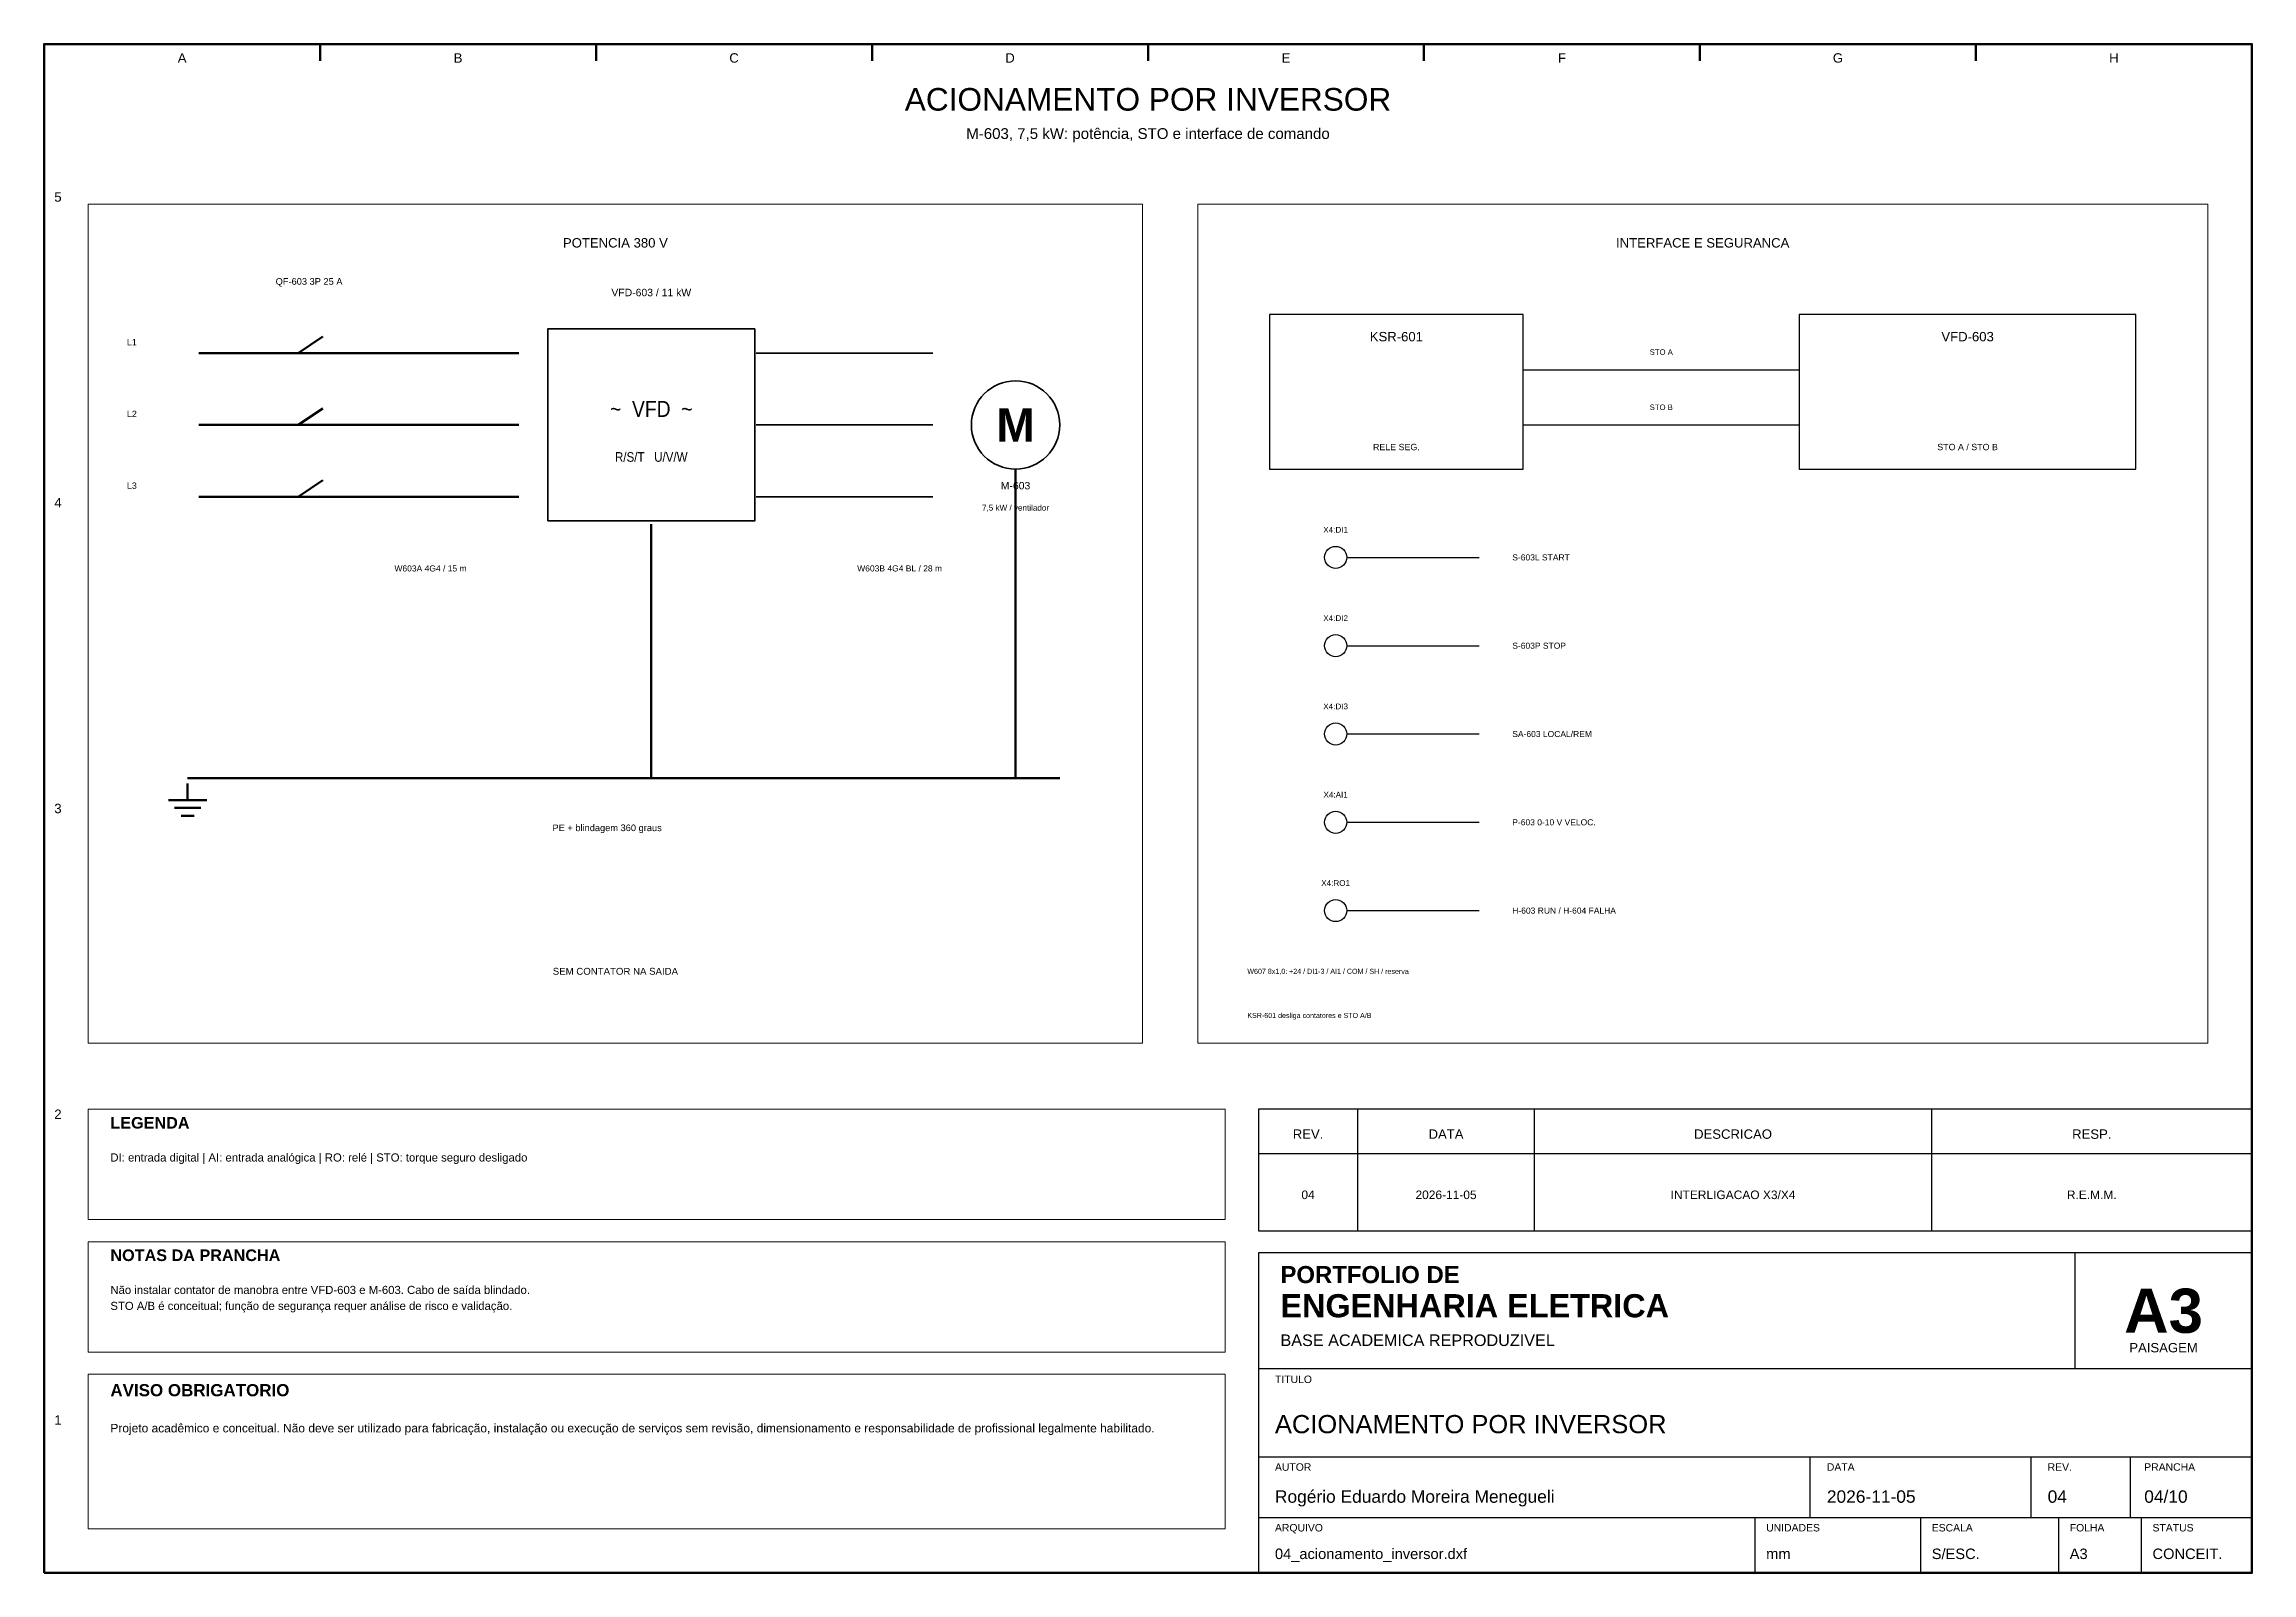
# Model space of a CAD drawing. Header units: millimetres. Extents: x 10 to 410, y 10 to 287.
import ezdxf
from ezdxf.enums import TextEntityAlignment as Align

# ---------------------------------------------------------------- set-up
doc = ezdxf.new("R2010")
doc.units = ezdxf.units.MM
for name, color, linetype, lineweight in [('00_MOLDURA', 7, 'CONTINUOUS', 50), ('01_CARIMBO', 7, 'CONTINUOUS', 25), ('02_TEXTO', 7, 'CONTINUOUS', 18), ('04_EQUIPAMENTOS', 32, 'CONTINUOUS', 35), ('05_POTENCIA', 12, 'CONTINUOUS', 50), ('06_COMANDO', 94, 'CONTINUOUS', 25), ('07_INSTRUMENTACAO', 202, 'CONTINUOUS', 25), ('08_CABOS', 124, 'CONTINUOUS', 35), ('09_BORNES', 145, 'CONTINUOUS', 25), ('12_LEGENDA', 7, 'CONTINUOUS', 18), ('13_NOTAS', 7, 'CONTINUOUS', 18)]:
    doc.layers.add(name, color=color, linetype=linetype, lineweight=lineweight)
doc.styles.add('PORTFOLIO_TEXTO', font='arial.ttf')
doc.styles.add('PORTFOLIO_TITULO', font='arialbd.ttf', dxfattribs={"width": 0.92})

# ---------------------------------------------------------------- blocks, each defined once
blk = doc.blocks.new('CARIMBO_A3')
at = {"layer": '01_CARIMBO'}
for p, q in [((148, 37), (148, 58)), ((0, 37), (180, 37)), ((0, 21), (180, 21)), ((100, 10), (100, 21)), ((140, 10), (140, 21)), ((158, 10), (158, 21)), ((0, 10), (180, 10)), ((90, 0), (90, 10)), ((120, 0), (120, 10)), ((145, 0), (145, 10)), ((160, 0), (160, 10))]:
    blk.add_line(p, q, dxfattribs=at)
blk.add_lwpolyline([(0, 0), (180, 0), (180, 58), (0, 58)], close=True, dxfattribs=at)
at = {"layer": '01_CARIMBO', "style": 'PORTFOLIO_TEXTO'}
for s, p in [('TITULO', (3, 34.4)), ('AUTOR', (3, 18.5)), ('DATA', (103, 18.5)), ('REV.', (143, 18.5)), ('PRANCHA', (160.5, 18.5)), ('ARQUIVO', (3, 7.5)), ('UNIDADES', (92, 7.5)), ('ESCALA', (122, 7.5)), ('FOLHA', (147, 7.5)), ('STATUS', (162, 7.5))]:
    blk.add_text(s, height=1.35, dxfattribs=at).set_placement(p)
at = {"layer": '02_TEXTO'}
for s, height, style, p in [('PORTFOLIO DE', 3.1, 'PORTFOLIO_TITULO', (4, 52.5)), ('ENGENHARIA ELETRICA', 4.2, 'PORTFOLIO_TITULO', (4, 46.3)), ('BASE ACADEMICA REPRODUZIVEL', 2.1, 'PORTFOLIO_TEXTO', (4, 41.1))]:
    blk.add_text(s, height=height, dxfattribs=dict(at, style=style)).set_placement(p)
for s, height, style, p in [('A3', 8, 'PORTFOLIO_TITULO', (164, 47.5)), ('PAISAGEM', 1.7, 'PORTFOLIO_TEXTO', (164, 40.8))]:
    blk.add_text(s, height=height, dxfattribs=dict(at, style=style)).set_placement(p, align=Align.MIDDLE_CENTER)
at = {"layer": '02_TEXTO', "style": 'PORTFOLIO_TEXTO'}
for tag, p, height in [('TITULO', (3, 25.3), 3.3), ('AUTOR', (3, 12.7), 2.25), ('DATA', (103, 12.7), 2.25), ('REVISAO', (143, 12.7), 2.25), ('PRANCHA', (160.5, 12.7), 2.25), ('ARQUIVO', (3, 2.5), 1.9), ('UNIDADES', (92, 2.5), 1.9), ('ESCALA', (122, 2.5), 1.9), ('FOLHA', (147, 2.5), 1.9), ('STATUS', (162, 2.5), 1.9)]:
    blk.add_attdef(tag, p, '', height=height, dxfattribs=at)
blk = doc.blocks.new('SIM_DISJUNTOR')
at = {"layer": '05_POTENCIA'}
for p, q in [((-5, 0), (-2, 0)), ((-2, 0), (2.5, 3)), ((2, 0), (5, 0))]:
    blk.add_line(p, q, dxfattribs=at)
blk = doc.blocks.new('P06_VFD')
at = {"layer": '04_EQUIPAMENTOS'}
blk.add_lwpolyline([(-15, -12), (15, -12), (15, 12), (-15, 12)], close=True, dxfattribs=at)
at = {"layer": '02_TEXTO', "style": 'PORTFOLIO_TEXTO'}
blk.add_text('R/S/T   U/V/W', height=1.2, dxfattribs=at).set_placement((0, -4), align=Align.MIDDLE_CENTER)
at = {"layer": '04_EQUIPAMENTOS', "style": 'PORTFOLIO_TEXTO'}
blk.add_text('~  VFD  ~', height=2, dxfattribs=at).set_placement((0, 2), align=Align.MIDDLE_CENTER)
blk = doc.blocks.new('SIM_MOTOR')
at = {"layer": '04_EQUIPAMENTOS'}
blk.add_circle((0, 0), 4, dxfattribs=at)
at = {"layer": '04_EQUIPAMENTOS', "style": 'PORTFOLIO_TITULO'}
blk.add_text('M', height=3, dxfattribs=at).set_placement((0, 0), align=Align.MIDDLE_CENTER)
blk = doc.blocks.new('SIM_TERRA')
at = {"layer": '05_POTENCIA'}
for p, q in [((-3.5, 0), (3.5, 0)), ((0, 3), (0, 0)), ((-2.4, -1.4), (2.4, -1.4)), ((-1.2, -2.8), (1.2, -2.8))]:
    blk.add_line(p, q, dxfattribs=at)
blk = doc.blocks.new('SIM_TERMINAL')
at = {"layer": '09_BORNES'}
blk.add_circle((0, 0), 2, dxfattribs=at)

msp = doc.modelspace()

# ---------------------------------------------------------------- linework, layer by layer
at = {"layer": '00_MOLDURA'}
for p, q in [((60, 287), (60, 284)), ((110, 287), (110, 284)), ((160, 287), (160, 284)), ((210, 287), (210, 284)), ((260, 287), (260, 284)), ((310, 287), (310, 284)), ((360, 287), (360, 284))]:
    msp.add_line(p, q, dxfattribs=at)
msp.add_lwpolyline([(10, 10), (410, 10), (410, 287), (10, 287)], close=True, dxfattribs=at)
at = {"layer": '01_CARIMBO'}
for p, q in [((248, 72), (248, 94)), ((280, 72), (280, 94)), ((352, 72), (352, 94)), ((230, 86), (410, 86))]:
    msp.add_line(p, q, dxfattribs=at)
msp.add_lwpolyline([(230, 72), (410, 72), (410, 94), (230, 94)], close=True, dxfattribs=at)
at = {"layer": '05_POTENCIA'}
for p, q in [((38, 231), (76, 231)), ((76, 231), (96, 231)), ((38, 218), (76, 218)), ((76, 218), (96, 218)), ((186, 210), (186, 154)), ((38, 205), (76, 205)), ((76, 205), (96, 205)), ((120, 200), (120, 154)), ((36, 154), (194, 154))]:
    msp.add_line(p, q, dxfattribs=at)
at = {"layer": '06_COMANDO'}
for p, q in [((278, 228), (328, 228)), ((278, 218), (328, 218)), ((246, 194), (270, 194)), ((246, 178), (270, 178)), ((246, 162), (270, 162)), ((246, 130), (270, 130))]:
    msp.add_line(p, q, dxfattribs=at)
for points in [[(232, 210), (278, 210), (278, 238), (232, 238)], [(328, 210), (389, 210), (389, 238), (328, 238)]]:
    msp.add_lwpolyline(points, close=True, dxfattribs=at)
at = {"layer": '07_INSTRUMENTACAO'}
msp.add_line((246, 146), (270, 146), dxfattribs=at)
at = {"layer": '08_CABOS'}
for p, q in [((139, 231), (171, 231)), ((139, 218), (171, 218)), ((139, 205), (171, 205))]:
    msp.add_line(p, q, dxfattribs=at)
at = {"layer": '12_LEGENDA'}
for points in [[(18, 106), (209, 106), (209, 258), (18, 258)], [(219, 106), (402, 106), (402, 258), (219, 258)], [(18, 74), (224, 74), (224, 94), (18, 94)]]:
    msp.add_lwpolyline(points, close=True, dxfattribs=at)
at = {"layer": '13_NOTAS'}
for points in [[(18, 50), (224, 50), (224, 70), (18, 70)], [(18, 18), (224, 18), (224, 46), (18, 46)]]:
    msp.add_lwpolyline(points, close=True, dxfattribs=at)

# ---------------------------------------------------------------- block references
at = {"layer": '01_CARIMBO'}
msp.add_blockref('CARIMBO_A3', (230, 10), dxfattribs=at).add_auto_attribs({'TITULO': 'ACIONAMENTO POR INVERSOR', 'AUTOR': 'Rogério Eduardo Moreira Menegueli', 'DATA': '2026-11-05', 'REVISAO': '04', 'PRANCHA': '04/10', 'ARQUIVO': '04_acionamento_inversor.dxf', 'UNIDADES': 'mm', 'ESCALA': 'S/ESC.', 'FOLHA': 'A3', 'STATUS': 'CONCEIT.'})
at = {"layer": '04_EQUIPAMENTOS'}
for name, p, xscale, yscale in [('P06_VFD', (120, 218), 1.25, 1.45), ('SIM_MOTOR', (186, 218), 2, 2)]:
    msp.add_blockref(name, p, dxfattribs=dict(at, xscale=xscale, yscale=yscale))
at = {"layer": '05_POTENCIA'}
for name, p in [('SIM_DISJUNTOR', (58, 231)), ('SIM_DISJUNTOR', (58, 218)), ('SIM_DISJUNTOR', (58, 205)), ('SIM_TERRA', (36, 150))]:
    msp.add_blockref(name, p, dxfattribs=at)
at = {"layer": '09_BORNES'}
for p in [(244, 194), (244, 178), (244, 162), (244, 146), (244, 130)]:
    msp.add_blockref('SIM_TERMINAL', p, dxfattribs=at)

# ---------------------------------------------------------------- texts
at = {"layer": '00_MOLDURA', "style": 'PORTFOLIO_TEXTO'}
for s, p in [('A', (35, 284.5)), ('B', (85, 284.5)), ('C', (135, 284.5)), ('D', (185, 284.5)), ('E', (235, 284.5)), ('F', (285, 284.5)), ('G', (335, 284.5)), ('H', (385, 284.5)), ('5', (12.5, 259.3)), ('4', (12.5, 203.9)), ('3', (12.5, 148.5)), ('2', (12.5, 93.1)), ('1', (12.5, 37.7))]:
    msp.add_text(s, height=1.7, dxfattribs=at).set_placement(p, align=Align.MIDDLE_CENTER)
at = {"layer": '01_CARIMBO', "style": 'PORTFOLIO_TEXTO'}
for s, p in [('REV.', (239, 89.5)), ('DATA', (264, 89.5)), ('DESCRICAO', (316, 89.5)), ('RESP.', (381, 89.5))]:
    msp.add_text(s, height=1.7, dxfattribs=at).set_placement(p, align=Align.MIDDLE_CENTER)
at = {"layer": '02_TEXTO', "style": 'PORTFOLIO_TEXTO'}
for s, height, p in [('ACIONAMENTO POR INVERSOR', 4.1, (210, 277)), ('M-603, 7,5 kW: potência, STO e interface de comando', 1.95, (210, 270.8)), ('RELE SEG.', 1.15, (255, 214)), ('STO A / STO B', 1.15, (358.5, 214)), ('7,5 kW / ventilador', 1.05, (186, 203)), ('04', 1.55, (239, 78.5)), ('2026-11-05', 1.55, (264, 78.5)), ('INTERLIGACAO X3/X4', 1.55, (316, 78.5)), ('R.E.M.M.', 1.55, (381, 78.5))]:
    msp.add_text(s, height=height, dxfattribs=at).set_placement(p, align=Align.MIDDLE_CENTER)
for s, height, p in [('L1', 1.15, (25, 233)), ('L2', 1.15, (25, 220)), ('L3', 1.15, (25, 207)), ('S-603L START', 1.1, (276, 194)), ('S-603P STOP', 1.1, (276, 178)), ('SA-603 LOCAL/REM', 1.1, (276, 162)), ('P-603 0-10 V VELOC.', 1.1, (276, 146)), ('H-603 RUN / H-604 FALHA', 1.1, (276, 130))]:
    msp.add_text(s, height=height, dxfattribs=at).set_placement(p, align=Align.MIDDLE_LEFT)
at = {"layer": '04_EQUIPAMENTOS', "style": 'PORTFOLIO_TEXTO'}
for s, p in [('VFD-603 / 11 kW', (120, 242)), ('M-603', (186, 207))]:
    msp.add_text(s, height=1.35, dxfattribs=at).set_placement(p, align=Align.MIDDLE_CENTER)
at = {"layer": '05_POTENCIA', "style": 'PORTFOLIO_TEXTO'}
for s, p in [('QF-603 3P 25 A', (58, 244)), ('PE + blindagem 360 graus', (112, 145))]:
    msp.add_text(s, height=1.2, dxfattribs=at).set_placement(p, align=Align.MIDDLE_CENTER)
at = {"layer": '06_COMANDO', "style": 'PORTFOLIO_TEXTO'}
for s, height, p in [('KSR-601', 1.7, (255, 234)), ('VFD-603', 1.7, (358.5, 234)), ('STO A', 1, (303, 231.2)), ('STO B', 1, (303, 221.2))]:
    msp.add_text(s, height=height, dxfattribs=at).set_placement(p, align=Align.MIDDLE_CENTER)
at = {"layer": '08_CABOS', "style": 'PORTFOLIO_TEXTO'}
for s, p in [('W603A 4G4 / 15 m', (80, 192)), ('W603B 4G4 BL / 28 m', (165, 192))]:
    msp.add_text(s, height=1.1, dxfattribs=at).set_placement(p, align=Align.MIDDLE_CENTER)
at = {"layer": '09_BORNES', "style": 'PORTFOLIO_TEXTO'}
for s, p in [('X4:DI1', (244, 199)), ('X4:DI2', (244, 183)), ('X4:DI3', (244, 167)), ('X4:AI1', (244, 151)), ('X4:RO1', (244, 135))]:
    msp.add_text(s, height=1.05, dxfattribs=at).set_placement(p, align=Align.MIDDLE_CENTER)
at = {"layer": '12_LEGENDA', "style": 'PORTFOLIO_TEXTO'}
for s, p in [('POTENCIA 380 V', (113.5, 251)), ('INTERFACE E SEGURANCA', (310.5, 251))]:
    msp.add_text(s, height=1.7, dxfattribs=at).set_placement(p, align=Align.MIDDLE_CENTER)
at = {"layer": '12_LEGENDA', "style": 'PORTFOLIO_TITULO'}
msp.add_text('LEGENDA', height=2.1, dxfattribs=at).set_placement((22, 90.5))
at = {"layer": '12_LEGENDA', "insert": (22, 86), "char_height": 1.47, "width": 198, "attachment_point": 1, "line_spacing_factor": 1.18, "style": 'PORTFOLIO_TEXTO'}
msp.add_mtext('DI: entrada digital | AI: entrada analógica | RO: relé | STO: torque seguro desligado', dxfattribs=at)
at = {"layer": '13_NOTAS', "style": 'PORTFOLIO_TEXTO'}
msp.add_text('SEM CONTATOR NA SAIDA', height=1.25, dxfattribs=at).set_placement((113.5, 119), align=Align.MIDDLE_CENTER)
for s, p in [('W607 8x1,0: +24 / DI1-3 / AI1 / COM / SH / reserva', (228, 119)), ('KSR-601 desliga contatores e STO A/B', (228, 111))]:
    msp.add_text(s, height=0.92, dxfattribs=at).set_placement(p, align=Align.MIDDLE_LEFT)
at = {"layer": '13_NOTAS', "style": 'PORTFOLIO_TITULO'}
for s, height, p in [('NOTAS DA PRANCHA', 2.1, (22, 66.5)), ('AVISO OBRIGATORIO', 2.2, (22, 42))]:
    msp.add_text(s, height=height, dxfattribs=at).set_placement(p)
at = {"layer": '13_NOTAS', "width": 198, "attachment_point": 1, "line_spacing_factor": 1.18, "style": 'PORTFOLIO_TEXTO'}
for s, insert, char_height in [('Não instalar contator de manobra entre VFD-603 e M-603. Cabo de saída blindado.\\PSTO A/B é conceitual; função de segurança requer análise de risco e validação.', (22, 62), 1.47), ('Projeto acadêmico e conceitual. Não deve ser utilizado para fabricação, instalação ou execução de serviços sem revisão, dimensionamento e responsabilidade de profissional legalmente habilitado.', (22, 37), 1.55)]:
    msp.add_mtext(s, dxfattribs=dict(at, insert=insert, char_height=char_height))

doc.saveas('drawing.dxf')
